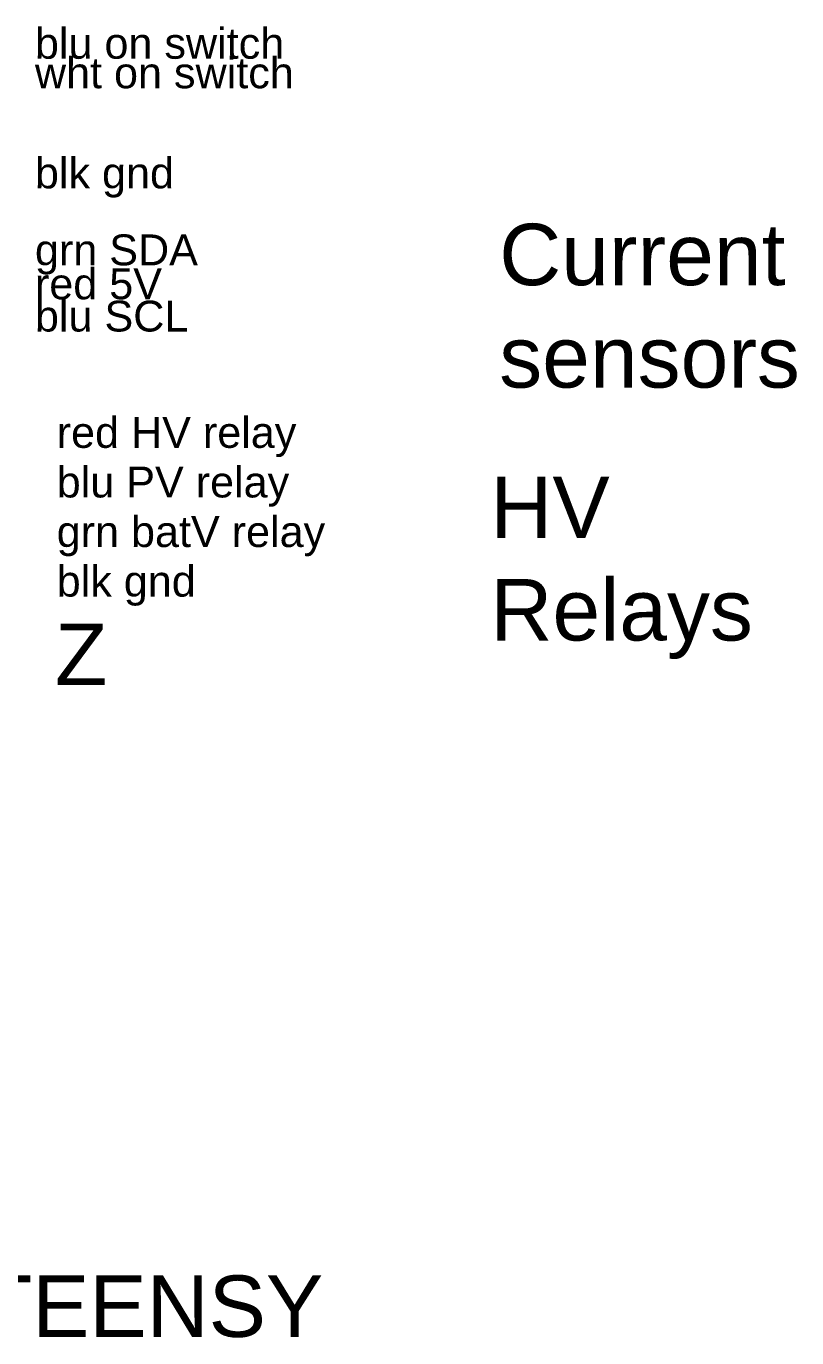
# Model space of a CAD drawing. Header units: inches. Extents: x 11.6 to 54.3, y -6.1 to 10.7.
# Drawn here: x 51.806 to 54.313, y 0.275 to 4.544 of the extents above; entities that cross this region are included whole.
import ezdxf

# ---------------------------------------------------------------- set-up
doc = ezdxf.new("R2010")
doc.units = ezdxf.units.IN
doc.header["$MEASUREMENT"] = 0
doc.layers.add('Wiring', color=7, linetype='Continuous')
doc.styles.get("Standard").update_dxf_attribs({"font": 'arial.ttf'})

msp = doc.modelspace()

# ---------------------------------------------------------------- texts
at = {"char_height": 0.2}
for s, width, insert, attachment_point in [('Current sensors', 0.972828, (53.3447, 3.9014), 1), ('HV Relays', 0.972828, (53.3161, 3.0782), 1), ('Z', 0.2, (52.0691, 2.4), 9), ('TEENSY', 1.097803, (51.6542, 0.478), 1)]:
    msp.add_mtext_dynamic_manual_height_columns(s, width=width, gutter_width=1, heights=[0], dxfattribs=dict(at, insert=insert, attachment_point=attachment_point))
at = {"layer": 'Wiring', "color": 4}
for s, height, p in [('blu on switch', 0.100458, (51.8339, 4.4385)), ('wht on switch', 0.100458, (51.8339, 4.3424)), ('blk gnd', 0.10046, (51.8339, 4.0166)), ('grn SDA', 0.10046, (51.8339, 3.7661)), ('red 5V', 0.10046, (51.8339, 3.6556)), ('blu SCL', 0.10046, (51.8339, 3.5506)), ('red HV relay', 0.100458, (51.9047, 3.1719)), ('blu PV relay', 0.100458, (51.9047, 3.0105)), ('grn batV relay', 0.100458, (51.9047, 2.8491)), ('blk gnd', 0.10046, (51.9047, 2.6878))]:
    msp.add_text(s, height=height, dxfattribs=at).set_placement(p)

doc.saveas('drawing.dxf')
